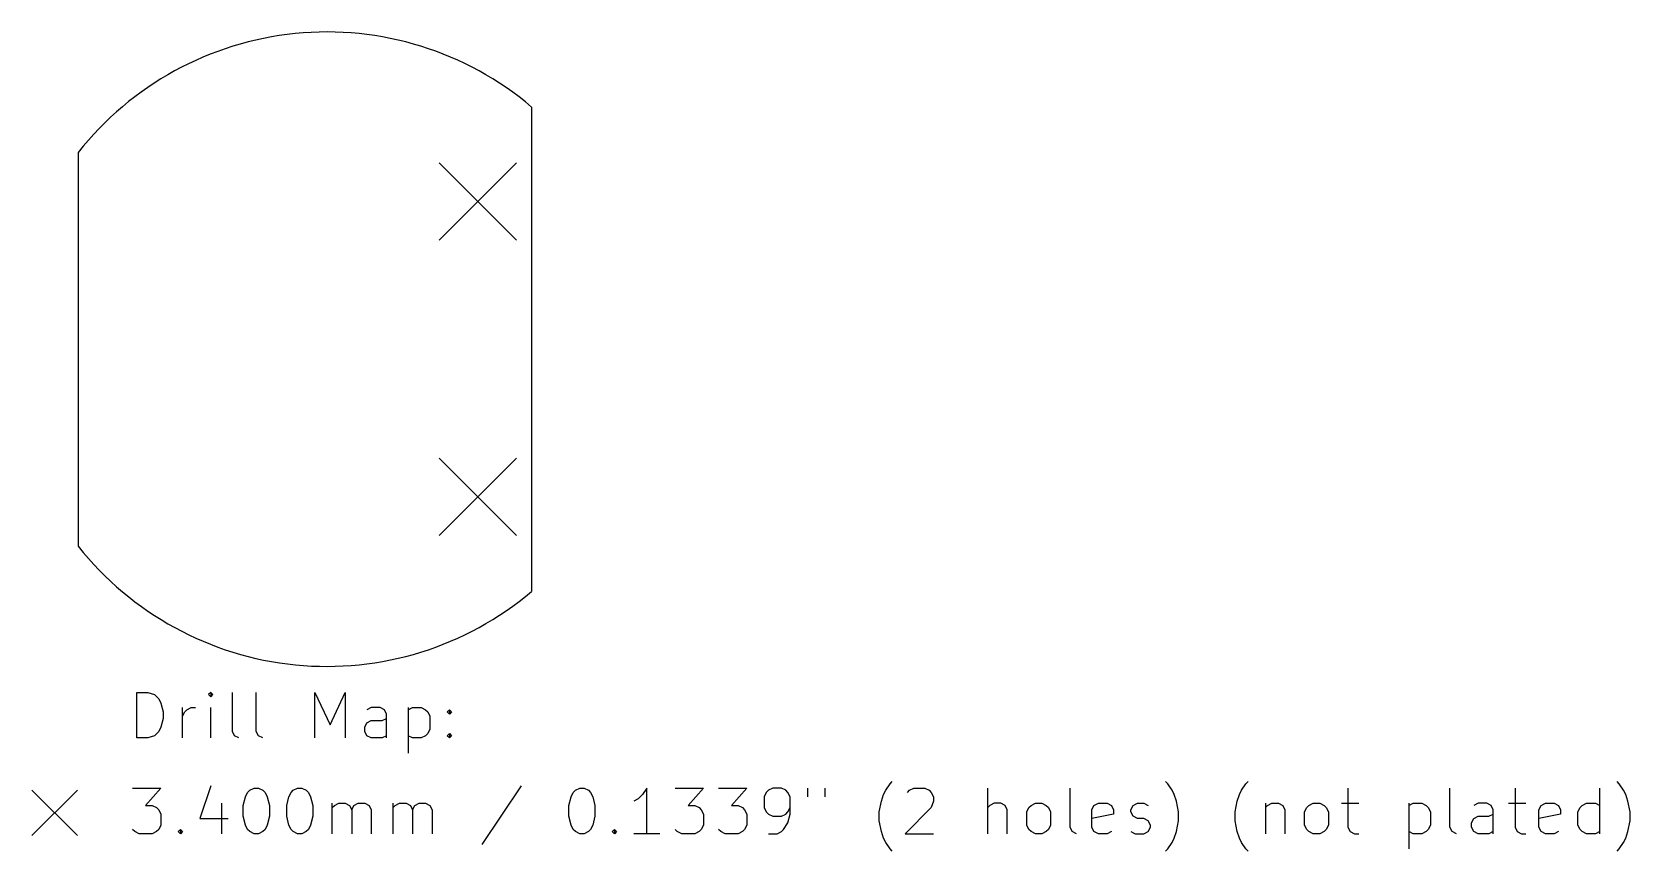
# Model space of a CAD drawing. Extents: x 8.57 to 11.33, y -5.73 to -4.32.
import ezdxf

# ---------------------------------------------------------------- set-up
doc = ezdxf.new("R2010")
doc.units = 0
doc.header["$MEASUREMENT"] = 0
doc.layers.add('BLACK', color=7, linetype='CONTINUOUS')

msp = doc.modelspace()

# ---------------------------------------------------------------- linework, layer by layer
at = {"layer": 'BLACK', "linetype": 'CONTINUOUS'}
for p, q in [((9.4308, -4.4465), (9.4308, -5.2835)), ((8.6472, -4.5252), (8.6473, -5.2052)), ((9.2708, -4.543), (9.4046, -4.6768)), ((9.4046, -4.543), (9.2708, -4.6768)), ((9.2708, -5.0532), (9.4046, -5.187)), ((9.4046, -5.0532), (9.2708, -5.187)), ((8.7489, -5.5365), (8.7489, -5.4578)), ((8.7489, -5.4578), (8.7676, -5.4578)), ((8.7676, -5.4578), (8.7789, -5.4615)), ((8.7789, -5.4615), (8.7864, -5.469)), ((8.8764, -5.4578), (8.8726, -5.4615)), ((8.8726, -5.4615), (8.8764, -5.4653)), ((8.8801, -5.4615), (8.8764, -5.4578)), ((8.8764, -5.4578), (8.8764, -5.4653)), ((8.8764, -5.4653), (8.8801, -5.4615)), ((8.9139, -5.5253), (8.9139, -5.4578)), ((8.9551, -5.5253), (8.9551, -5.4578)), ((9.0563, -5.5365), (9.0563, -5.4578)), ((9.0563, -5.4578), (9.0826, -5.514)), ((9.0826, -5.514), (9.1088, -5.4578)), ((9.1088, -5.4578), (9.1088, -5.5365)), ((8.7864, -5.469), (8.7901, -5.4765)), ((8.7901, -5.4765), (8.7939, -5.4915)), ((8.7939, -5.4915), (8.7939, -5.5028)), ((8.8276, -5.5365), (8.8276, -5.484)), ((8.8276, -5.499), (8.8314, -5.4915)), ((8.8314, -5.4915), (8.8351, -5.4878)), ((8.8351, -5.4878), (8.8426, -5.484)), ((8.8426, -5.484), (8.8501, -5.484)), ((8.8764, -5.5365), (8.8764, -5.484)), ((9.1538, -5.484), (9.1463, -5.4878)), ((9.1688, -5.484), (9.1538, -5.484)), ((9.1763, -5.4878), (9.1688, -5.484)), ((9.1801, -5.4953), (9.1763, -5.4878)), ((9.2176, -5.484), (9.2176, -5.5628)), ((9.2176, -5.4878), (9.2251, -5.484)), ((9.2251, -5.484), (9.2401, -5.484)), ((9.2401, -5.484), (9.2476, -5.4878)), ((9.2476, -5.4878), (9.2513, -5.4915)), ((9.2513, -5.4915), (9.2551, -5.499)), ((9.2851, -5.4915), (9.2888, -5.4878)), ((9.2888, -5.4953), (9.2851, -5.4915)), ((9.2888, -5.4878), (9.2926, -5.4915)), ((9.2888, -5.4878), (9.2888, -5.4953)), ((9.2926, -5.4915), (9.2888, -5.4953)), ((8.7901, -5.5178), (8.7864, -5.5253)), ((8.7939, -5.5028), (8.7901, -5.5178)), ((9.1426, -5.5178), (9.1463, -5.5103)), ((9.1426, -5.5253), (9.1426, -5.5178)), ((9.1463, -5.5103), (9.1538, -5.5065)), ((9.1538, -5.5065), (9.1726, -5.5065)), ((9.1726, -5.5065), (9.1801, -5.5028)), ((9.1801, -5.5365), (9.1801, -5.4953)), ((9.2551, -5.5215), (9.2513, -5.529)), ((9.2551, -5.499), (9.2551, -5.5215)), ((8.7676, -5.5365), (8.7489, -5.5365)), ((8.7789, -5.5328), (8.7676, -5.5365)), ((8.7864, -5.5253), (8.7789, -5.5328)), ((8.9176, -5.5328), (8.9139, -5.5253)), ((8.9251, -5.5365), (8.9176, -5.5328)), ((8.9588, -5.5328), (8.9551, -5.5253)), ((8.9663, -5.5365), (8.9588, -5.5328)), ((9.1463, -5.5328), (9.1426, -5.5253)), ((9.1538, -5.5365), (9.1463, -5.5328)), ((9.1726, -5.5365), (9.1538, -5.5365)), ((9.1801, -5.5328), (9.1726, -5.5365)), ((9.2251, -5.5365), (9.2176, -5.5328)), ((9.2401, -5.5365), (9.2251, -5.5365)), ((9.2476, -5.5328), (9.2401, -5.5365)), ((9.2513, -5.529), (9.2476, -5.5328)), ((9.2851, -5.5328), (9.2888, -5.529)), ((9.2888, -5.5365), (9.2851, -5.5328)), ((9.2888, -5.529), (9.2926, -5.5328)), ((9.2888, -5.529), (9.2888, -5.5365)), ((9.2926, -5.5328), (9.2888, -5.5365)), ((8.5675, -5.6265), (8.6462, -5.7052)), ((8.6462, -5.6265), (8.5675, -5.7052)), ((8.7414, -5.6231), (8.7901, -5.6231)), ((8.7901, -5.6231), (8.7639, -5.6531)), ((8.8764, -5.6194), (8.8576, -5.6756)), ((8.9364, -5.6381), (8.9401, -5.6306)), ((8.9401, -5.6306), (8.9438, -5.6269)), ((8.9438, -5.6269), (8.9513, -5.6231)), ((8.9513, -5.6231), (8.9588, -5.6231)), ((8.9588, -5.6231), (8.9663, -5.6269)), ((8.9663, -5.6269), (8.9701, -5.6306)), ((8.9701, -5.6306), (8.9738, -5.6381)), ((9.0113, -5.6381), (9.0151, -5.6306)), ((9.0151, -5.6306), (9.0188, -5.6269)), ((9.0188, -5.6269), (9.0263, -5.6231)), ((9.0263, -5.6231), (9.0338, -5.6231)), ((9.0338, -5.6231), (9.0413, -5.6269)), ((9.0413, -5.6269), (9.0451, -5.6306)), ((9.0451, -5.6306), (9.0488, -5.6381)), ((9.4125, -5.6194), (9.345, -5.7206)), ((9.4988, -5.6381), (9.5025, -5.6306)), ((9.5025, -5.6306), (9.5063, -5.6269)), ((9.5063, -5.6269), (9.5138, -5.6231)), ((9.5138, -5.6231), (9.5213, -5.6231)), ((9.5213, -5.6231), (9.5288, -5.6269)), ((9.5288, -5.6269), (9.5325, -5.6306)), ((9.5325, -5.6306), (9.5363, -5.6381)), ((9.63, -5.6231), (9.6225, -5.6344)), ((9.63, -5.7019), (9.63, -5.6231)), ((9.6788, -5.6231), (9.7275, -5.6231)), ((9.7275, -5.6231), (9.7013, -5.6531)), ((9.7537, -5.6231), (9.8025, -5.6231)), ((9.8025, -5.6231), (9.7762, -5.6531)), ((9.8362, -5.6306), (9.8325, -5.6381)), ((9.84, -5.6269), (9.8362, -5.6306)), ((9.8475, -5.6231), (9.84, -5.6269)), ((9.8625, -5.6231), (9.8475, -5.6231)), ((9.87, -5.6269), (9.8625, -5.6231)), ((9.8737, -5.6306), (9.87, -5.6269)), ((9.8775, -5.6381), (9.8737, -5.6306)), ((9.9075, -5.6231), (9.9075, -5.6381)), ((9.9375, -5.6231), (9.9375, -5.6381)), ((10.0387, -5.6344), (10.0425, -5.6269)), ((10.0425, -5.6269), (10.05, -5.6156)), ((10.05, -5.6156), (10.0537, -5.6119)), ((10.08, -5.6306), (10.0837, -5.6269)), ((10.0837, -5.6269), (10.0912, -5.6231)), ((10.0912, -5.6231), (10.11, -5.6231)), ((10.11, -5.6231), (10.1175, -5.6269)), ((10.1175, -5.6269), (10.1212, -5.6306)), ((10.1212, -5.6306), (10.125, -5.6381)), ((10.2187, -5.7019), (10.2187, -5.6231)), ((10.3612, -5.6906), (10.3612, -5.6231)), ((10.5299, -5.6156), (10.5262, -5.6119)), ((10.5374, -5.6269), (10.5299, -5.6156)), ((10.5411, -5.6344), (10.5374, -5.6269)), ((10.6536, -5.6344), (10.6574, -5.6269)), ((10.6574, -5.6269), (10.6649, -5.6156)), ((10.6649, -5.6156), (10.6686, -5.6119)), ((10.8411, -5.6231), (10.8411, -5.6906)), ((11.0173, -5.6906), (11.0173, -5.6231)), ((11.1298, -5.6231), (11.1298, -5.6906)), ((11.2761, -5.7019), (11.2761, -5.6231)), ((11.3098, -5.6156), (11.3061, -5.6119)), ((11.3173, -5.6269), (11.3098, -5.6156)), ((11.3211, -5.6344), (11.3173, -5.6269)), ((8.7639, -5.6531), (8.7751, -5.6531)), ((8.7751, -5.6531), (8.7826, -5.6569)), ((8.7826, -5.6569), (8.7864, -5.6606)), ((8.8951, -5.6494), (8.8951, -5.7019)), ((8.9326, -5.6531), (8.9364, -5.6381)), ((8.9326, -5.6719), (8.9326, -5.6531)), ((8.9738, -5.6381), (8.9776, -5.6531)), ((8.9776, -5.6531), (8.9776, -5.6719)), ((9.0076, -5.6531), (9.0113, -5.6381)), ((9.0076, -5.6719), (9.0076, -5.6531)), ((9.0488, -5.6381), (9.0526, -5.6531)), ((9.0526, -5.6531), (9.0526, -5.6719)), ((9.0863, -5.7019), (9.0863, -5.6494)), ((9.0863, -5.6569), (9.0901, -5.6531)), ((9.0901, -5.6531), (9.0976, -5.6494)), ((9.0976, -5.6494), (9.1088, -5.6494)), ((9.1088, -5.6494), (9.1163, -5.6531)), ((9.1163, -5.6531), (9.1201, -5.6606)), ((9.1201, -5.6606), (9.1238, -5.6531)), ((9.1238, -5.6531), (9.1313, -5.6494)), ((9.1313, -5.6494), (9.1426, -5.6494)), ((9.1426, -5.6494), (9.1501, -5.6531)), ((9.1501, -5.6531), (9.1538, -5.6606)), ((9.1913, -5.7019), (9.1913, -5.6494)), ((9.1913, -5.6569), (9.1951, -5.6531)), ((9.1951, -5.6531), (9.2026, -5.6494)), ((9.2026, -5.6494), (9.2138, -5.6494)), ((9.2138, -5.6494), (9.2213, -5.6531)), ((9.2213, -5.6531), (9.2251, -5.6606)), ((9.2251, -5.6606), (9.2288, -5.6531)), ((9.2288, -5.6531), (9.2363, -5.6494)), ((9.2363, -5.6494), (9.2476, -5.6494)), ((9.2476, -5.6494), (9.2551, -5.6531)), ((9.2551, -5.6531), (9.2588, -5.6606)), ((9.495, -5.6531), (9.4988, -5.6381)), ((9.495, -5.6719), (9.495, -5.6531)), ((9.5363, -5.6381), (9.54, -5.6531)), ((9.54, -5.6531), (9.54, -5.6719)), ((9.615, -5.6419), (9.6075, -5.6456)), ((9.6225, -5.6344), (9.615, -5.6419)), ((9.7013, -5.6531), (9.7125, -5.6531)), ((9.7125, -5.6531), (9.72, -5.6569)), ((9.72, -5.6569), (9.7238, -5.6606)), ((9.7762, -5.6531), (9.7875, -5.6531)), ((9.7875, -5.6531), (9.795, -5.6569)), ((9.795, -5.6569), (9.7987, -5.6606)), ((9.8325, -5.6381), (9.8325, -5.6569)), ((9.8325, -5.6569), (9.8362, -5.6644)), ((9.8737, -5.6644), (9.8775, -5.6569)), ((9.8775, -5.6681), (9.8775, -5.6381)), ((10.0312, -5.6644), (10.035, -5.6456)), ((10.035, -5.6456), (10.0387, -5.6344)), ((10.1212, -5.6569), (10.0762, -5.7019)), ((10.125, -5.6456), (10.1212, -5.6569)), ((10.125, -5.6381), (10.125, -5.6456)), ((10.2224, -5.6531), (10.2187, -5.6569)), ((10.2299, -5.6494), (10.2224, -5.6531)), ((10.2412, -5.6494), (10.2299, -5.6494)), ((10.2487, -5.6531), (10.2412, -5.6494)), ((10.2524, -5.6606), (10.2487, -5.6531)), ((10.2862, -5.6644), (10.2899, -5.6569)), ((10.2899, -5.6569), (10.2937, -5.6531)), ((10.2937, -5.6531), (10.3012, -5.6494)), ((10.3012, -5.6494), (10.3124, -5.6494)), ((10.3124, -5.6494), (10.3199, -5.6531)), ((10.3199, -5.6531), (10.3237, -5.6569)), ((10.3237, -5.6569), (10.3274, -5.6644)), ((10.3987, -5.6606), (10.4024, -5.6531)), ((10.4024, -5.6531), (10.4099, -5.6494)), ((10.4099, -5.6494), (10.4249, -5.6494)), ((10.4249, -5.6494), (10.4324, -5.6531)), ((10.4324, -5.6531), (10.4362, -5.6606)), ((10.4662, -5.6606), (10.4699, -5.6531)), ((10.4699, -5.6531), (10.4774, -5.6494)), ((10.4774, -5.6494), (10.4887, -5.6494)), ((10.4887, -5.6494), (10.4962, -5.6531)), ((10.5449, -5.6456), (10.5411, -5.6344)), ((10.5486, -5.6644), (10.5449, -5.6456)), ((10.6461, -5.6644), (10.6499, -5.6456)), ((10.6499, -5.6456), (10.6536, -5.6344)), ((10.6986, -5.6494), (10.6986, -5.7019)), ((10.6986, -5.6569), (10.7024, -5.6531)), ((10.7024, -5.6531), (10.7099, -5.6494)), ((10.7099, -5.6494), (10.7211, -5.6494)), ((10.7211, -5.6494), (10.7286, -5.6531)), ((10.7286, -5.6531), (10.7324, -5.6606)), ((10.7661, -5.6644), (10.7699, -5.6569)), ((10.7699, -5.6569), (10.7736, -5.6531)), ((10.7736, -5.6531), (10.7811, -5.6494)), ((10.7811, -5.6494), (10.7924, -5.6494)), ((10.7924, -5.6494), (10.7999, -5.6531)), ((10.7999, -5.6531), (10.8036, -5.6569)), ((10.8036, -5.6569), (10.8074, -5.6644)), ((10.8299, -5.6494), (10.8599, -5.6494)), ((10.9461, -5.6494), (10.9461, -5.7281)), ((10.9461, -5.6531), (10.9536, -5.6494)), ((10.9536, -5.6494), (10.9686, -5.6494)), ((10.9686, -5.6494), (10.9761, -5.6531)), ((10.9761, -5.6531), (10.9798, -5.6569)), ((10.9798, -5.6569), (10.9836, -5.6644)), ((11.0661, -5.6494), (11.0586, -5.6531)), ((11.0811, -5.6494), (11.0661, -5.6494)), ((11.0886, -5.6531), (11.0811, -5.6494)), ((11.0923, -5.6606), (11.0886, -5.6531)), ((11.1186, -5.6494), (11.1486, -5.6494)), ((11.1711, -5.6606), (11.1748, -5.6531)), ((11.1748, -5.6531), (11.1823, -5.6494)), ((11.1823, -5.6494), (11.1973, -5.6494)), ((11.1973, -5.6494), (11.2048, -5.6531)), ((11.2048, -5.6531), (11.2086, -5.6606)), ((11.2386, -5.6644), (11.2423, -5.6569)), ((11.2423, -5.6569), (11.2461, -5.6531)), ((11.2461, -5.6531), (11.2536, -5.6494)), ((11.2536, -5.6494), (11.2686, -5.6494)), ((11.2686, -5.6494), (11.2761, -5.6531)), ((11.3248, -5.6456), (11.3211, -5.6344)), ((11.3286, -5.6644), (11.3248, -5.6456)), ((8.7864, -5.6606), (8.7901, -5.6681)), ((8.7901, -5.6869), (8.7864, -5.6944)), ((8.7901, -5.6681), (8.7901, -5.6869)), ((8.8576, -5.6756), (8.9064, -5.6756)), ((8.9364, -5.6869), (8.9326, -5.6719)), ((8.9401, -5.6944), (8.9364, -5.6869)), ((8.9738, -5.6869), (8.9701, -5.6944)), ((8.9776, -5.6719), (8.9738, -5.6869)), ((9.0113, -5.6869), (9.0076, -5.6719)), ((9.0151, -5.6944), (9.0113, -5.6869)), ((9.0488, -5.6869), (9.0451, -5.6944)), ((9.0526, -5.6719), (9.0488, -5.6869)), ((9.1201, -5.6606), (9.1201, -5.7019)), ((9.1538, -5.6606), (9.1538, -5.7019)), ((9.2251, -5.6606), (9.2251, -5.7019)), ((9.2588, -5.6606), (9.2588, -5.7019)), ((9.4988, -5.6869), (9.495, -5.6719)), ((9.5025, -5.6944), (9.4988, -5.6869)), ((9.5363, -5.6869), (9.5325, -5.6944)), ((9.54, -5.6719), (9.5363, -5.6869)), ((9.7238, -5.6606), (9.7275, -5.6681)), ((9.7275, -5.6869), (9.7238, -5.6944)), ((9.7275, -5.6681), (9.7275, -5.6869)), ((9.7987, -5.6606), (9.8025, -5.6681)), ((9.8025, -5.6869), (9.7987, -5.6944)), ((9.8025, -5.6681), (9.8025, -5.6869)), ((9.8362, -5.6644), (9.84, -5.6681)), ((9.84, -5.6681), (9.8475, -5.6719)), ((9.8475, -5.6719), (9.8625, -5.6719)), ((9.8625, -5.6719), (9.87, -5.6681)), ((9.8662, -5.6944), (9.8737, -5.6831)), ((9.87, -5.6681), (9.8737, -5.6644)), ((9.8737, -5.6831), (9.8775, -5.6681)), ((10.0312, -5.6794), (10.0312, -5.6644)), ((10.035, -5.6981), (10.0312, -5.6794)), ((10.2524, -5.7019), (10.2524, -5.6606)), ((10.2862, -5.6869), (10.2862, -5.6644)), ((10.2899, -5.6944), (10.2862, -5.6869)), ((10.3274, -5.6869), (10.3237, -5.6944)), ((10.3274, -5.6644), (10.3274, -5.6869)), ((10.3987, -5.6906), (10.3987, -5.6606)), ((10.4362, -5.6681), (10.3987, -5.6756)), ((10.4362, -5.6606), (10.4362, -5.6681)), ((10.4662, -5.6644), (10.4662, -5.6606)), ((10.4699, -5.6719), (10.4662, -5.6644)), ((10.4774, -5.6756), (10.4699, -5.6719)), ((10.4887, -5.6756), (10.4774, -5.6756)), ((10.4962, -5.6794), (10.4887, -5.6756)), ((10.4999, -5.6869), (10.4962, -5.6794)), ((10.4999, -5.6906), (10.4999, -5.6869)), ((10.5449, -5.6981), (10.5486, -5.6794)), ((10.5486, -5.6794), (10.5486, -5.6644)), ((10.6461, -5.6794), (10.6461, -5.6644)), ((10.6499, -5.6981), (10.6461, -5.6794)), ((10.7324, -5.6606), (10.7324, -5.7019)), ((10.7661, -5.6869), (10.7661, -5.6644)), ((10.7699, -5.6944), (10.7661, -5.6869)), ((10.8074, -5.6869), (10.8036, -5.6944)), ((10.8074, -5.6644), (10.8074, -5.6869)), ((10.9836, -5.6869), (10.9798, -5.6944)), ((10.9836, -5.6644), (10.9836, -5.6869)), ((11.0548, -5.6831), (11.0586, -5.6756)), ((11.0548, -5.6906), (11.0548, -5.6831)), ((11.0586, -5.6756), (11.0661, -5.6719)), ((11.0661, -5.6719), (11.0848, -5.6719)), ((11.0848, -5.6719), (11.0923, -5.6681)), ((11.0923, -5.7019), (11.0923, -5.6606)), ((11.1711, -5.6906), (11.1711, -5.6606)), ((11.2086, -5.6681), (11.1711, -5.6756)), ((11.2086, -5.6606), (11.2086, -5.6681)), ((11.2386, -5.6869), (11.2386, -5.6644)), ((11.2423, -5.6944), (11.2386, -5.6869)), ((11.3248, -5.6981), (11.3286, -5.6794)), ((11.3286, -5.6794), (11.3286, -5.6644)), ((8.7451, -5.6981), (8.7414, -5.6944)), ((8.7526, -5.7019), (8.7451, -5.6981)), ((8.7751, -5.7019), (8.7526, -5.7019)), ((8.7826, -5.6981), (8.7751, -5.7019)), ((8.7864, -5.6944), (8.7826, -5.6981)), ((8.8201, -5.6981), (8.8239, -5.6944)), ((8.8239, -5.7019), (8.8201, -5.6981)), ((8.8239, -5.6944), (8.8276, -5.6981)), ((8.8239, -5.6944), (8.8239, -5.7019)), ((8.8276, -5.6981), (8.8239, -5.7019)), ((8.9438, -5.6981), (8.9401, -5.6944)), ((8.9513, -5.7019), (8.9438, -5.6981)), ((8.9588, -5.7019), (8.9513, -5.7019)), ((8.9663, -5.6981), (8.9588, -5.7019)), ((8.9701, -5.6944), (8.9663, -5.6981)), ((9.0188, -5.6981), (9.0151, -5.6944)), ((9.0263, -5.7019), (9.0188, -5.6981)), ((9.0338, -5.7019), (9.0263, -5.7019)), ((9.0413, -5.6981), (9.0338, -5.7019)), ((9.0451, -5.6944), (9.0413, -5.6981)), ((9.5063, -5.6981), (9.5025, -5.6944)), ((9.5138, -5.7019), (9.5063, -5.6981)), ((9.5213, -5.7019), (9.5138, -5.7019)), ((9.5288, -5.6981), (9.5213, -5.7019)), ((9.5325, -5.6944), (9.5288, -5.6981)), ((9.57, -5.6981), (9.5738, -5.6944)), ((9.5738, -5.7019), (9.57, -5.6981)), ((9.5738, -5.6944), (9.5775, -5.6981)), ((9.5738, -5.6944), (9.5738, -5.7019)), ((9.5775, -5.6981), (9.5738, -5.7019)), ((9.6525, -5.7019), (9.6075, -5.7019)), ((9.6825, -5.6981), (9.6788, -5.6944)), ((9.69, -5.7019), (9.6825, -5.6981)), ((9.7125, -5.7019), (9.69, -5.7019)), ((9.72, -5.6981), (9.7125, -5.7019)), ((9.7238, -5.6944), (9.72, -5.6981)), ((9.7575, -5.6981), (9.7537, -5.6944)), ((9.765, -5.7019), (9.7575, -5.6981)), ((9.7875, -5.7019), (9.765, -5.7019)), ((9.795, -5.6981), (9.7875, -5.7019)), ((9.7987, -5.6944), (9.795, -5.6981)), ((9.84, -5.7019), (9.855, -5.7019)), ((9.855, -5.7019), (9.8625, -5.6981)), ((9.8625, -5.6981), (9.8662, -5.6944)), ((10.0387, -5.7094), (10.035, -5.6981)), ((10.0425, -5.7169), (10.0387, -5.7094)), ((10.0762, -5.7019), (10.125, -5.7019)), ((10.2937, -5.6981), (10.2899, -5.6944)), ((10.3012, -5.7019), (10.2937, -5.6981)), ((10.3124, -5.7019), (10.3012, -5.7019)), ((10.3199, -5.6981), (10.3124, -5.7019)), ((10.3237, -5.6944), (10.3199, -5.6981)), ((10.3649, -5.6981), (10.3612, -5.6906)), ((10.3724, -5.7019), (10.3649, -5.6981)), ((10.4024, -5.6981), (10.3987, -5.6906)), ((10.4099, -5.7019), (10.4024, -5.6981)), ((10.4249, -5.7019), (10.4099, -5.7019)), ((10.4324, -5.6981), (10.4249, -5.7019)), ((10.4662, -5.6981), (10.4737, -5.7019)), ((10.4737, -5.7019), (10.4887, -5.7019)), ((10.4887, -5.7019), (10.4962, -5.6981)), ((10.4962, -5.6981), (10.4999, -5.6906)), ((10.5374, -5.7169), (10.5411, -5.7094)), ((10.5411, -5.7094), (10.5449, -5.6981)), ((10.6536, -5.7094), (10.6499, -5.6981)), ((10.6574, -5.7169), (10.6536, -5.7094)), ((10.7736, -5.6981), (10.7699, -5.6944)), ((10.7811, -5.7019), (10.7736, -5.6981)), ((10.7924, -5.7019), (10.7811, -5.7019)), ((10.7999, -5.6981), (10.7924, -5.7019)), ((10.8036, -5.6944), (10.7999, -5.6981)), ((10.8411, -5.6906), (10.8449, -5.6981)), ((10.8449, -5.6981), (10.8524, -5.7019)), ((10.8524, -5.7019), (10.8599, -5.7019)), ((10.9536, -5.7019), (10.9461, -5.6981)), ((10.9686, -5.7019), (10.9536, -5.7019)), ((10.9761, -5.6981), (10.9686, -5.7019)), ((10.9798, -5.6944), (10.9761, -5.6981)), ((11.0211, -5.6981), (11.0173, -5.6906)), ((11.0286, -5.7019), (11.0211, -5.6981)), ((11.0586, -5.6981), (11.0548, -5.6906)), ((11.0661, -5.7019), (11.0586, -5.6981)), ((11.0848, -5.7019), (11.0661, -5.7019)), ((11.0923, -5.6981), (11.0848, -5.7019)), ((11.1298, -5.6906), (11.1336, -5.6981)), ((11.1336, -5.6981), (11.1411, -5.7019)), ((11.1411, -5.7019), (11.1486, -5.7019)), ((11.1748, -5.6981), (11.1711, -5.6906)), ((11.1823, -5.7019), (11.1748, -5.6981)), ((11.1973, -5.7019), (11.1823, -5.7019)), ((11.2048, -5.6981), (11.1973, -5.7019)), ((11.2461, -5.6981), (11.2423, -5.6944)), ((11.2536, -5.7019), (11.2461, -5.6981)), ((11.2686, -5.7019), (11.2536, -5.7019)), ((11.2761, -5.6981), (11.2686, -5.7019)), ((11.3173, -5.7169), (11.3211, -5.7094)), ((11.3211, -5.7094), (11.3248, -5.6981)), ((10.05, -5.7281), (10.0425, -5.7169)), ((10.0537, -5.7319), (10.05, -5.7281)), ((10.5262, -5.7319), (10.5299, -5.7281)), ((10.5299, -5.7281), (10.5374, -5.7169)), ((10.6649, -5.7281), (10.6574, -5.7169)), ((10.6686, -5.7319), (10.6649, -5.7281)), ((11.3061, -5.7319), (11.3098, -5.7281)), ((11.3098, -5.7281), (11.3173, -5.7169))]:
    msp.add_line(p, q, dxfattribs=at)
at = {"layer": 'BLACK'}
for radius, start, end in [(0.5476, 49.7522, 141.7077), (0.5484, -141.5848, -49.8197)]:
    msp.add_arc((9.077, -4.8645), radius, start, end, dxfattribs=at)

doc.saveas('drawing.dxf')
